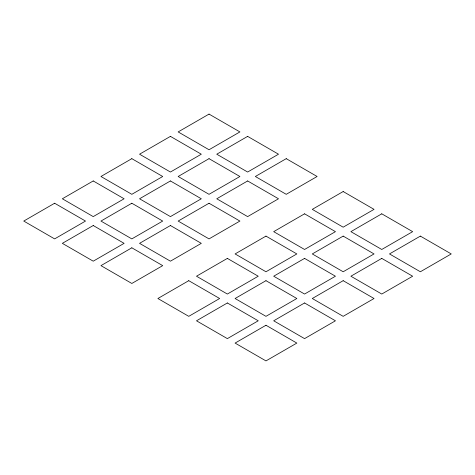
<?xml version="1.0" encoding="UTF-8"?>
<svg xmlns="http://www.w3.org/2000/svg" width="475" height="475" viewBox="0 0 475 475"><rect width="100%" height="100%" fill="white"/><g stroke="black" fill="none" stroke-linecap="round" stroke-linejoin="round"><path stroke-width="0.71" d="M54.631 203.235L23.75 221.065L54.631 238.895L85.512 221.065L54.631 203.235M93.231 180.951L62.35 198.776L93.231 216.606L124.112 198.776L93.231 180.951M131.83 158.662L100.949 176.492L131.83 194.322L162.711 176.492L131.83 158.662M170.43 136.378L139.549 154.209L170.43 172.033L201.311 154.209L170.43 136.378M209.03 114.095L178.155 131.919L209.03 149.75L239.911 131.919L209.03 114.095M93.231 225.524L62.35 243.348L93.231 261.179L124.112 243.348L93.231 225.524M131.83 203.235L100.949 221.065L131.83 238.895L162.711 221.065L131.83 203.235M170.43 180.951L139.549 198.776L170.43 216.606L201.311 198.776L170.43 180.951M209.03 158.662L178.155 176.492L209.03 194.322L239.911 176.492L209.03 158.662M247.635 136.378L216.754 154.209L247.635 172.033L278.51 154.209L247.635 136.378M131.83 247.808L100.949 265.638L131.83 283.462L162.711 265.638L131.83 247.808M170.43 225.524L139.549 243.348L170.43 261.179L201.311 243.348L170.43 225.524M209.03 203.235L178.155 221.065L209.03 238.895L239.911 221.065L209.03 203.235M247.635 180.951L216.754 198.776L247.635 216.606L278.51 198.776L247.635 180.951M286.235 158.662L255.354 176.492L286.235 194.322L317.116 176.492L286.235 158.662M188.765 280.678L157.884 298.508L188.765 316.338L219.646 298.508L188.765 280.678M227.365 258.394L196.49 276.224L227.365 294.049L258.246 276.224L227.365 258.394M265.97 236.105L235.089 253.935L265.97 271.765L296.845 253.935L265.97 236.105M304.57 213.821L273.689 231.652L304.57 249.476L335.451 231.652L304.57 213.821M343.17 191.538L312.289 209.362L343.17 227.192L374.051 209.362L343.17 191.538M227.365 302.967L196.49 320.791L227.365 338.622L258.246 320.791L227.365 302.967M265.97 280.678L235.089 298.508L265.97 316.338L296.845 298.508L265.97 280.678M304.57 258.394L273.689 276.224L304.57 294.049L335.451 276.224L304.57 258.394M343.17 236.105L312.289 253.935L343.17 271.765L374.051 253.935L343.17 236.105M381.769 213.821L350.888 231.652L381.769 249.476L412.65 231.652L381.769 213.821M265.97 325.25L235.089 343.081L265.97 360.905L296.845 343.081L265.97 325.25M304.57 302.967L273.689 320.791L304.57 338.622L335.451 320.791L304.57 302.967M343.17 280.678L312.289 298.508L343.17 316.338L374.051 298.508L343.17 280.678M381.769 258.394L350.888 276.224L381.769 294.049L412.65 276.224L381.769 258.394M420.369 236.105L389.488 253.935L420.369 271.765L451.25 253.935L420.369 236.105"/></g></svg>
